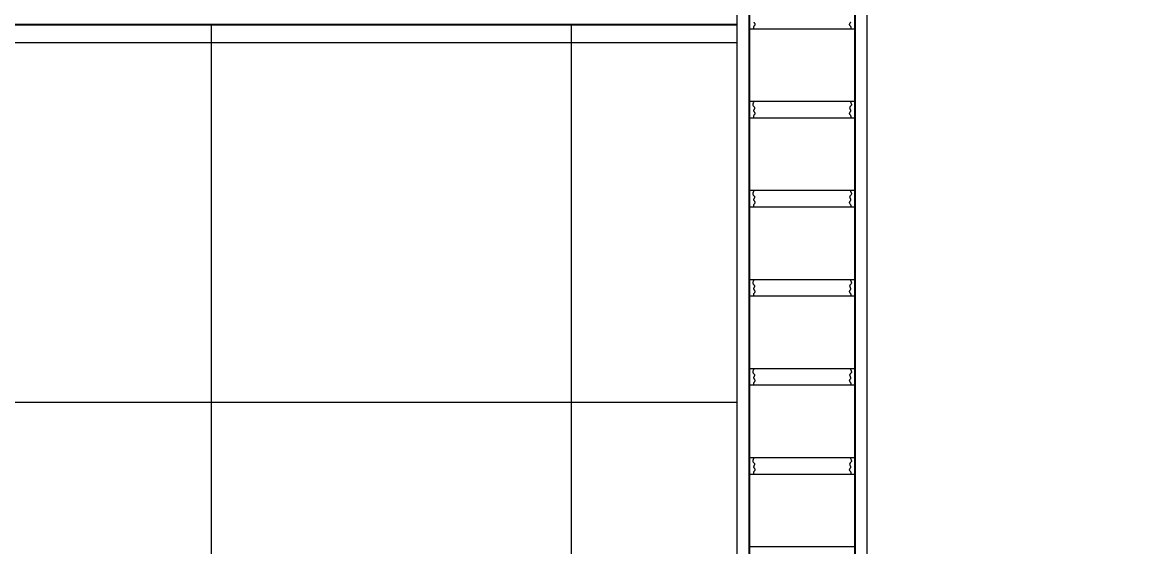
# Model space of a CAD drawing. Header units: millimetres. Extents: x -3570 to 5754, y -12788176 to 1214.
# Drawn here: x 3401.459 to 3402.825, y 1187.797 to 1188.445 of the extents above; entities that cross this region are included whole.
import ezdxf

# ---------------------------------------------------------------- set-up
doc = ezdxf.new("R2010")
doc.units = ezdxf.units.MM
for name, color, linetype, lineweight in [('.', 7, 'Continuous', 0), ('01. MUROS.', 7, 'Continuous', 20), ('07. TARRAJEO.', 70, 'Continuous', 0)]:
    doc.layers.add(name, color=color, linetype=linetype, lineweight=lineweight)

# ---------------------------------------------------------------- blocks, each defined once
blk = doc.blocks.new('*U290')
at = {"layer": '07. TARRAJEO.'}
for p, q in [((-0.01500000001396995, -2.842170943040401e-14), (-0.01500000001396995, 3.351023458219384)), ((0.1449999999860301, 3.351023458219384), (0.1449999999860301, -1.4210854715202e-14))]:
    blk.add_line(p, q, dxfattribs=at)
at = {"layer": 'Defpoints', "color": 7, "true_color": 0xffffff}
blk.add_lwpolyline([(0.1299999999860301, 0), (-1.110223024625157e-16, 0), (-1.110223024625157e-16, 3.336023457623337), (0.1299999999860301, 3.336023457623337)], close=True, dxfattribs=at)
blk = doc.blocks.new('*U283')
at = {"layer": '01. MUROS.', "color": 146}
for points in [[(1303.306279274425, 374.6008735569128, 0.04585705864206845), (1303.306499373678, 374.6003939368096, 0.01678637093223882), (1303.306691115286, 374.6000786405398, 0.009427942757886271), (1303.307120797625, 374.5994585646447, -0.02184020854435767), (1303.30752049075, 374.5988522672778, -0.04290486581214537), (1303.307734465051, 374.5984064105164, -0.04923857529864888), (1303.307810500427, 374.5981133261753, -0.09686215283944621), (1303.307793084549, 374.5976797103979, -0.04765135996308398), (1303.30769589492, 374.5973935747924, -0.04547333352548653), (1303.307453579338, 374.5969656611625, -0.0202295261184974), (1303.307135085186, 374.5965354815692, 0.01892745116359205), (1303.306448025749, 374.5956511628535, 0.03449149107702029), (1303.306168692754, 374.5951884429119, 0.09169308948639797), (1303.305930844612, 374.5943746692257, 0.04663353234725467), (1303.305924614717, 374.593691465531, 0.02186581675098678), (1303.306013815735, 374.5929915953142, 0.005371113856215096), (1303.306074321395, 374.5926388824522)], [(1303.425813542114, 374.6008735568614, -0.04585705594338622), (1303.425593442837, 374.6003939367653, -0.0167863691151061), (1303.425401701216, 374.6000786405009, -0.00942794104147709), (1303.424972018855, 374.5994585646168, 0.0218402100395407), (1303.424572325715, 374.5988522672606, 0.04290486666810775), (1303.424358351407, 374.5984064105062, 0.04923857716100433), (1303.424282316028, 374.598113326169, 0.09686215454541428), (1303.424299731902, 374.5976797103958, 0.04765135921852618), (1303.424396921531, 374.5973935747921, 0.04547333365980203), (1303.424639237112, 374.5969656611636, 0.02022952608484496), (1303.424957731264, 374.5965354815705, -0.01892745096100835), (1303.425644790703, 374.5956511628533, -0.03449149148105912), (1303.425924123699, 374.5951884429107, -0.0916930895943138), (1303.426161971841, 374.5943746692242, -0.04663353271253479), (1303.426168201736, 374.59369146553, -0.02186581740928107), (1303.426079000718, 374.5929915953139, -0.005371113686769975), (1303.426018495057, 374.5926388824523)], [(1303.306876041624, 374.5026388824465, 0.009127135973884993), (1303.306216027853, 374.5016056940586, 0.01422202058095744), (1303.305824625562, 374.5009239381282, 0.04876766924301523), (1303.305321947843, 374.4997572515459, 0.05887686014374508), (1303.305169982873, 374.4989538823916, 0.1782316656874853), (1303.305604311202, 374.4974540514193, 0.01919465992447381), (1303.305818510009, 374.4971727447257, 0.01481143099479854), (1303.306558775221, 374.4963459983385, -0.02862165386076275), (1303.307011506061, 374.4957933130074, -0.04649679910348342), (1303.307260160896, 374.4953689957205, -0.07671507608893051), (1303.307385093456, 374.4949303384333, -0.08049592394351134), (1303.307358301046, 374.4944734057368, -0.04792999985747694), (1303.307208919753, 374.4940003435947, -0.01664839156137497), (1303.307063231529, 374.4936778783537, -0.007880816571862598), (1303.306720625217, 374.4930209806313, 0.02264488480486411), (1303.306397729909, 374.492355607939, 0.04005799385893818), (1303.306232031398, 374.4918564173202, 0.06663699168293136), (1303.306181390985, 374.4913612968754, 0.07416789254241878), (1303.306279274425, 374.4908735569128, 0.04585705864116445), (1303.306499373678, 374.4903939368097, 0.01678637093741919), (1303.306691115286, 374.4900786405399, 0.009427942759275151), (1303.307120797625, 374.4894585646448, -0.02184020854296856), (1303.30752049075, 374.4888522672778, -0.04290486582133912), (1303.307734465051, 374.4884064105165, -0.04923857529927909), (1303.307810500427, 374.4881133261754, -0.09686215281982809), (1303.307793084549, 374.487679710398, -0.04765135998788565), (1303.30769589492, 374.4873935747924, -0.04547333355128143), (1303.307453579338, 374.4869656611625, -0.02022952611266289), (1303.307135085186, 374.4865354815692, 0.01892745115716665), (1303.306448025749, 374.4856511628535, 0.03449149107644258), (1303.306168692754, 374.4851884429119, 0.09169308948844611), (1303.305930844612, 374.4843746692258, 0.04663353234725467), (1303.305924614717, 374.4836914655311, 0.02186581674727407), (1303.306013815735, 374.4829915953142, 0.005371113856215096), (1303.306074321395, 374.4826388824522)], [(1303.425216774829, 374.5026388824465, -0.009127135843668982), (1303.425876788606, 374.5016056940685, -0.01422202045248305), (1303.426268190902, 374.5009239381439, -0.04876766801764068), (1303.426770868633, 374.4997572515686, -0.05887685857086854), (1303.426922833615, 374.4989538824155, -0.1782316622367456), (1303.426488505328, 374.4974540514324, -0.01919465937597271), (1303.42627430653, 374.4971727447345, -0.01481143079321494), (1303.42553404135, 374.4963459983313, 0.02862165524991102), (1303.42508131053, 374.495793312988, 0.04649680027077647), (1303.424832655712, 374.4953689956919, 0.07671507554706536), (1303.424707723167, 374.4949303383956, 0.08049591756978314), (1303.42473451559, 374.494473405691, 0.04792999506969536), (1303.424883896889, 374.4940003435423, 0.0166483886503565), (1303.425029585113, 374.4936778782976, 0.007880813367461017), (1303.425372191418, 374.4930209805706, -0.02264488832158019), (1303.425695086707, 374.492355607877, -0.04005799741129886), (1303.425860785197, 374.4918564172595, -0.06663699574009248), (1303.425911425582, 374.4913612968184, -0.07416789054333994), (1303.425813542114, 374.4908735568614, -0.04585705596830955), (1303.425593442837, 374.4903939367653, -0.01678636912395339), (1303.425401701216, 374.4900786405009, -0.009427941041569068), (1303.424972018855, 374.4894585646168, 0.02184021004536342), (1303.424572325715, 374.4888522672605, 0.04290486668692671), (1303.424358351407, 374.4884064105062, 0.04923857715785614), (1303.424282316028, 374.488113326169, 0.09686215456654441), (1303.424299731902, 374.4876797103958, 0.047651359233041), (1303.424396921531, 374.4873935747921, 0.04547333365980203), (1303.424639237112, 374.4869656611636, 0.02022952607982796), (1303.424957731264, 374.4865354815705, -0.0189274509627147), (1303.425644790703, 374.4856511628533, -0.03449149148077347), (1303.425924123699, 374.4851884429107, -0.0916930895932887), (1303.426161971841, 374.4843746692242, -0.04663353271260843), (1303.426168201736, 374.48369146553, -0.02186581740622238), (1303.426079000718, 374.4829915953139, -0.005371113688456879), (1303.426018495057, 374.4826388824522)], [(1303.306876041624, 374.3926388824465, 0.009127135993428034), (1303.306216027853, 374.3916056940586, 0.01422202060901766), (1303.305824625562, 374.3909239381282, 0.04876766924162047), (1303.305321947843, 374.389757251546, 0.05887686012839999), (1303.305169982873, 374.3889538823917, 0.1782316656817059), (1303.305604311202, 374.3874540514192, 0.01919465972336771), (1303.305818510009, 374.3871727447257, 0.01481143099646556), (1303.306558775221, 374.3863459983385, -0.02862165386867717), (1303.307011506061, 374.3857933130075, -0.04649679910698951), (1303.307260160896, 374.3853689957206, -0.07671507608893051), (1303.307385093456, 374.3849303384333, -0.08049592398218582), (1303.307358301046, 374.3844734057369, -0.04792999978858915), (1303.307208919753, 374.3840003435947, -0.01664839142306648), (1303.307063231529, 374.3836778783536, -0.007880816538487323), (1303.306720625217, 374.3830209806314, 0.02264488476709311), (1303.306397729909, 374.382355607939, 0.04005799387591857), (1303.306232031398, 374.3818564173202, 0.06663699164282422), (1303.306181390985, 374.3813612968754, 0.07416789256287076), (1303.306279274425, 374.3808735569128, 0.04585705864176767), (1303.306499373678, 374.3803939368096, 0.01678637093767773), (1303.306691115286, 374.3800786405399, 0.009427942757923063), (1303.307120797625, 374.3794585646448, -0.02184020854314533), (1303.30752049075, 374.3788522672778, -0.04290486581085277), (1303.307734465051, 374.3784064105164, -0.04923857529802009), (1303.307810500427, 374.3781133261754, -0.09686215284020172), (1303.307793084549, 374.377679710398, -0.04765136000035266), (1303.30769589492, 374.3773935747924, -0.04547333354999093), (1303.307453579338, 374.3769656611625, -0.02022952610807448), (1303.307135085186, 374.3765354815692, 0.0189274511613739), (1303.306448025749, 374.3756511628535, 0.03449149107586808), (1303.306168692754, 374.3751884429119, 0.09169308948844611), (1303.305930844612, 374.3743746692257, 0.04663353233859669), (1303.305924614717, 374.3736914655311, 0.02186581674416622), (1303.306013815735, 374.3729915953142, 0.005371113856680448), (1303.306074321395, 374.3726388824522)], [(1303.425216774829, 374.3926388824466, -0.009127135845661213), (1303.425876788606, 374.3916056940686, -0.01422202045272578), (1303.426268190902, 374.3909239381439, -0.04876766802356706), (1303.426770868633, 374.3897572515686, -0.05887685857115816), (1303.426922833615, 374.3889538824155, -0.1782316622246634), (1303.426488505328, 374.3874540514324, -0.01919465927612269), (1303.42627430653, 374.3871727447346, -0.01481143086985517), (1303.42553404135, 374.3863459983313, 0.02862165526071114), (1303.42508131053, 374.3857933129881, 0.04649680017462198), (1303.424832655712, 374.3853689956919, 0.07671507559594286), (1303.424707723167, 374.3849303383956, 0.08049591756978314), (1303.42473451559, 374.384473405691, 0.04792999507448425), (1303.424883896889, 374.3840003435423, 0.01664838865374409), (1303.425029585113, 374.3836778782976, 0.007880813368210284), (1303.425372191418, 374.3830209805706, -0.02264488825334362), (1303.425695086707, 374.3823556078769, -0.04005799741129886), (1303.425860785197, 374.3818564172595, -0.0666369957331146), (1303.425911425582, 374.3813612968183, -0.07416789055343954), (1303.425813542114, 374.3808735568614, -0.04585705598108354), (1303.425593442837, 374.3803939367653, -0.01678636911858957), (1303.425401701216, 374.3800786405009, -0.009427941043394682), (1303.424972018855, 374.3794585646168, 0.02184021004880448), (1303.424572325715, 374.3788522672605, 0.04290486668821755), (1303.424358351407, 374.3784064105062, 0.04923857716163454), (1303.424282316028, 374.3781133261689, 0.09686215454617078), (1303.424299731902, 374.3776797103958, 0.04765135921146826), (1303.424396921531, 374.3773935747921, 0.04547333365740993), (1303.424639237112, 374.3769656611636, 0.02022952607826582), (1303.424957731264, 374.3765354815704, -0.01892745095968819), (1303.425644790703, 374.3756511628533, -0.0344914914890604), (1303.425924123699, 374.3751884429107, -0.0916930895943138), (1303.426161971841, 374.3743746692242, -0.04663353271253479), (1303.426168201736, 374.37369146553, -0.0218658174025146), (1303.426079000718, 374.3729915953139, -0.005371113688476268), (1303.426018495057, 374.3726388824522)], [(1303.306876041624, 374.2826388824465, 0.009127135993711137), (1303.306216027853, 374.2816056940586, 0.01422202060886761), (1303.305824625562, 374.2809239381282, 0.04876766924223905), (1303.305321947843, 374.279757251546, 0.0588768601286896), (1303.305169982873, 374.2789538823916, 0.1782316656817059), (1303.305604311202, 374.2774540514192, 0.01919465972321358), (1303.305818510009, 374.2771727447257, 0.01481143099658437), (1303.306558775221, 374.2763459983385, -0.02862165386920648), (1303.307011506061, 374.2757933130075, -0.04649679910582023), (1303.307260160896, 374.2753689957206, -0.07671507608646592), (1303.307385093456, 374.2749303384333, -0.08049592396962404), (1303.307358301046, 374.2744734057368, -0.04792999979649308), (1303.307208919753, 374.2740003435947, -0.01664839142340474), (1303.307063231529, 374.2736778783536, -0.007880816540950535), (1303.306720625217, 374.2730209806314, 0.02264488477218698), (1303.306397729909, 374.272355607939, 0.04005799385541579), (1303.306232031398, 374.2718564173202, 0.06663699164282422), (1303.306181390985, 374.2713612968754, 0.07416789255264478), (1303.306279274425, 374.2708735569128, 0.04585705863773913), (1303.306499373678, 374.2703939368096, 0.01678637093665294), (1303.306691115286, 374.2700786405399, 0.009427942758313806), (1303.307120797625, 374.2694585646448, -0.02184020854226626), (1303.30752049075, 374.2688522672778, -0.04290486581214537), (1303.307734465051, 374.2684064105164, -0.04923857529802009), (1303.307810500427, 374.2681133261754, -0.09686215281982809), (1303.307793084549, 374.2676797103979, -0.04765136004231562), (1303.30769589492, 374.2673935747924, -0.04547333352627495), (1303.307453579338, 374.2669656611625, -0.02022952610204227), (1303.307135085186, 374.2665354815692, 0.01892745115175421), (1303.306448025749, 374.2656511628535, 0.03449149109852528), (1303.306168692754, 374.2651884429119, 0.09169308945793776), (1303.305930844612, 374.2643746692257, 0.04663353235302707), (1303.305924614717, 374.2636914655311, 0.02186581674726424), (1303.306013815735, 374.2629915953142, 0.005371113856215096), (1303.306074321395, 374.2626388824522)], [(1303.425216774829, 374.2826388824466, -0.009127135844902807), (1303.425876788606, 374.2816056940686, -0.01422202045483096), (1303.426268190902, 374.2809239381439, -0.04876766802506094), (1303.426770868633, 374.2797572515686, -0.05887685856319547), (1303.426922833615, 374.2789538824155, -0.1782316622243251), (1303.426488505328, 374.2774540514324, -0.0191946593739268), (1303.42627430653, 374.2771727447346, -0.01481143079731676), (1303.42553404135, 374.2763459983313, 0.02862165524766197), (1303.42508131053, 374.2757933129881, 0.04649680023465406), (1303.424832655712, 374.2753689956919, 0.07671507554583401), (1303.424707723167, 374.2749303383957, 0.08049591758267463), (1303.42473451559, 374.274473405691, 0.04792999508296227), (1303.424883896889, 374.2740003435424, 0.01664838866227925), (1303.425029585113, 374.2736778782976, 0.007880813369381012), (1303.425372191418, 374.2730209805707, -0.02264488832082493), (1303.425695086707, 374.272355607877, -0.0400579974115693), (1303.425860785197, 374.2718564172595, -0.0666369957410414), (1303.425911425582, 374.2713612968184, -0.07416789055331313), (1303.425813542114, 374.2708735568614, -0.04585705598198753), (1303.425593442837, 374.2703939367653, -0.01678636910830522), (1303.425401701216, 374.2700786405009, -0.00942794103777954), (1303.424972018855, 374.2694585646169, 0.02184021003153821), (1303.424572325715, 374.2688522672606, 0.0429048666663837), (1303.424358351407, 374.2684064105062, 0.04923857716100433), (1303.424282316028, 374.268113326169, 0.09686215458616154), (1303.424299731902, 374.2676797103958, 0.04765135924676651), (1303.424396921531, 374.2673935747921, 0.04547333366290102), (1303.424639237112, 374.2669656611636, 0.02022952608504266), (1303.424957731264, 374.2665354815705, -0.01892745096152848), (1303.425644790703, 374.2656511628533, -0.03449149147990691), (1303.425924123699, 374.2651884429108, -0.0916930895932887), (1303.426161971841, 374.2643746692242, -0.04663353270676239), (1303.426168201736, 374.26369146553, -0.02186581740925648), (1303.426079000718, 374.262991595314, -0.005371113688476268), (1303.426018495057, 374.2626388824523)], [(1303.306876041624, 374.1726388824465, 0.009127135995363647), (1303.306216027853, 374.1716056940586, 0.01422202061795482), (1303.305824625562, 374.1709239381282, 0.04876766925182231), (1303.305321947843, 374.1697572515459, 0.05887686010994238), (1303.305169982873, 374.1689538823916, 0.1782316656629822), (1303.305604311202, 374.1674540514192, 0.01919465972171717), (1303.305818510009, 374.1671727447257, 0.01481143099891665), (1303.306558775221, 374.1663459983385, -0.0286216538667347), (1303.307011506061, 374.1657933130074, -0.04649679911024338), (1303.307260160896, 374.1653689957205, -0.07671507607697081), (1303.307385093456, 374.1649303384333, -0.08049592394351134), (1303.307358301046, 374.1644734057368, -0.04792999978925005), (1303.307208919753, 374.1640003435947, -0.01664839141919918), (1303.307063231529, 374.1636778783536, -0.007880816539187494), (1303.306720625217, 374.1630209806314, 0.02264488476848203), (1303.306397729909, 374.162355607939, 0.0400579938742926), (1303.306232031398, 374.1618564173202, 0.06663699165915184), (1303.306181390985, 374.1613612968754, 0.07416789255264478), (1303.306279274425, 374.1608735569128, 0.04585705864206845), (1303.306499373678, 374.1603939368096, 0.01678637093690679), (1303.306691115286, 374.1600786405398, 0.009427942757950657), (1303.307120797625, 374.1594585646448, -0.02184020854244303), (1303.30752049075, 374.1588522672778, -0.04290486581171567), (1303.307734465051, 374.1584064105164, -0.04923857529864888), (1303.307810500427, 374.1581133261753, -0.09686215284095823), (1303.307793084549, 374.1576797103979, -0.04765136004231562), (1303.30769589492, 374.1573935747924, -0.0454733335581322), (1303.307453579338, 374.1569656611625, -0.02022952611097269), (1303.307135085186, 374.1565354815692, 0.0189274511538675), (1303.306448025749, 374.1556511628535, 0.03449149107529358), (1303.306168692754, 374.1551884429119, 0.091693089461011), (1303.305930844612, 374.1543746692257, 0.0466335323473283), (1303.305924614717, 374.153691465531, 0.02186581674728883), (1303.306013815735, 374.1529915953142, 0.005371113856661058), (1303.306074321395, 374.1526388824522)], [(1303.425216774829, 374.1726388824466, -0.00912713584480093), (1303.425876788606, 374.1716056940685, -0.01422202045458381), (1303.426268190902, 374.1709239381439, -0.04876766802315467), (1303.426770868633, 374.1697572515686, -0.05887685856348614), (1303.426922833615, 374.1689538824155, -0.1782316622180219), (1303.426488505328, 374.1674540514324, -0.01919465935921295), (1303.42627430653, 374.1671727447346, -0.01481143079722922), (1303.42553404135, 374.1663459983313, 0.0286216552626536), (1303.42508131053, 374.1657933129881, 0.04649680025618434), (1303.424832655712, 374.1653689956919, 0.07671507558417487), (1303.424707723167, 374.1649303383957, 0.08049591756978314), (1303.42473451559, 374.164473405691, 0.04792999508274197), (1303.424883896889, 374.1640003435423, 0.01664838866200471), (1303.425029585113, 374.1636778782976, 0.007880813369455938), (1303.425372191418, 374.1630209805706, -0.02264488832324084), (1303.425695086707, 374.162355607877, -0.04005799741183975), (1303.425860785197, 374.1618564172595, -0.06663699575736902), (1303.425911425582, 374.1613612968184, -0.07416789054321354), (1303.425813542114, 374.1608735568614, -0.04585705596244642), (1303.425593442837, 374.1603939367653, -0.01678636911995752), (1303.425401701216, 374.1600786405009, -0.009427941034509486), (1303.424972018855, 374.1594585646168, 0.02184021003936393), (1303.424572325715, 374.1588522672606, 0.04290486666767806), (1303.424358351407, 374.1584064105062, 0.049238577123597), (1303.424282316028, 374.158113326169, 0.09686215458540604), (1303.424299731902, 374.1576797103958, 0.04765135921813296), (1303.424396921531, 374.1573935747921, 0.04547333366529136), (1303.424639237112, 374.1569656611636, 0.02022952608347728), (1303.424957731264, 374.1565354815705, -0.01892745095987992), (1303.425644790703, 374.1556511628533, -0.03449149148819704), (1303.425924123699, 374.1551884429107, -0.09169308960345883), (1303.426161971841, 374.1543746692242, -0.04663353269810441), (1303.426168201736, 374.15369146553, -0.02186581741670648), (1303.426079000718, 374.1529915953139, -0.005371113686769975), (1303.426018495057, 374.1526388824523)], [(1303.306876041624, 374.0626388824465, 0.009127135974122723), (1303.306216027853, 374.0616056940586, 0.01422202057874235), (1303.305824625562, 374.0609239381282, 0.04876766922702726), (1303.305321947843, 374.0597572515459, 0.05887686012810932), (1303.305169982873, 374.0589538823916, 0.178231665706209), (1303.305604311202, 374.0574540514193, 0.01919465992635985), (1303.305818510009, 374.0571727447257, 0.01481143099681572), (1303.306558775221, 374.0563459983385, -0.02862165386118895), (1303.307011506061, 374.0557933130074, -0.04649679911199642), (1303.307260160896, 374.0553689957205, -0.07671507607450717), (1303.307385093456, 374.0549303384333, -0.08049592396962404), (1303.307358301046, 374.0544734057368, -0.04792999985791579), (1303.307208919753, 374.0540003435947, -0.01664839155372642), (1303.307063231529, 374.0536778783537, -0.007880816574241518), (1303.306720625217, 374.0530209806313, 0.02264488481981864), (1303.306397729909, 374.052355607939, 0.04005799387402215), (1303.306232031398, 374.0518564173202, 0.06663699169878495), (1303.306181390985, 374.0513612968754, 0.07416789254241878), (1303.306279274425, 374.0508735569128, 0.04585705864952395), (1303.306499373678, 374.0503939368097, 0.01678637093112941), (1303.306691115286, 374.0500786405399, 0.009427942757389587), (1303.307120797625, 374.0494585646448, -0.0218402085435801), (1303.30752049075, 374.0488522672778, -0.04290486580079787), (1303.307734465051, 374.0484064105165, -0.049238575319834), (1303.307810500427, 374.0481133261754, -0.09686215280096745), (1303.307793084549, 374.047679710398, -0.04765135998749242), (1303.30769589492, 374.0473935747924, -0.04547333356010589), (1303.307453579338, 374.0469656611625, -0.02022952610331597), (1303.307135085186, 374.0465354815692, 0.01892745115593741), (1303.306448025749, 374.0456511628535, 0.03449149108148554), (1303.306168692754, 374.0451884429119, 0.09169308946305915), (1303.305930844612, 374.0443746692258, 0.04663353235302707), (1303.305924614717, 374.0436914655311, 0.02186581675288002), (1303.306013815735, 374.0429915953142, 0.005371113855400728), (1303.306074321395, 374.0426388824523)], [(1303.425216774829, 374.0626388824465, -0.009127135844710374), (1303.425876788606, 374.0616056940685, -0.01422202045434108), (1303.426268190902, 374.0609239381439, -0.04876766802485474), (1303.426770868633, 374.0597572515686, -0.05887685856319547), (1303.426922833615, 374.0589538824155, -0.1782316622239868), (1303.426488505328, 374.0574540514324, -0.01919465936477711), (1303.42627430653, 374.0571727447345, -0.01481143080263029), (1303.42553404135, 374.0563459983313, 0.02862165524960444), (1303.42508131053, 374.055793312988, 0.0464968002661011), (1303.424832655712, 374.0553689956919, 0.07671507561512578), (1303.424707723167, 374.0549303383956, 0.08049591756978314), (1303.42473451559, 374.054473405691, 0.04792999507426395), (1303.424883896889, 374.0540003435423, 0.01664838866736308), (1303.425029585113, 374.0536778782976, 0.007880813370064717), (1303.425372191418, 374.0530209805706, -0.02264488832354107), (1303.425695086707, 374.052355607877, -0.0400579974121102), (1303.425860785197, 374.0518564172595, -0.066636995756895), (1303.425911425582, 374.0513612968184, -0.07416789054321354), (1303.425813542114, 374.0508735568614, -0.04585705596800877), (1303.425593442837, 374.0503939367653, -0.01678636912404271), (1303.425401701216, 374.0500786405009, -0.009427941039779912), (1303.424972018855, 374.0494585646168, 0.0218402100396886), (1303.424572325715, 374.0488522672605, 0.04290486666897066), (1303.424358351407, 374.0484064105062, 0.04923857716100433), (1303.424282316028, 374.048113326169, 0.09686215458616154), (1303.424299731902, 374.0476797103958, 0.04765135923264634), (1303.424396921531, 374.0473935747921, 0.04547333366529136), (1303.424639237112, 374.0469656611636, 0.02022952608425835), (1303.424957731264, 374.0465354815705, -0.01892745096218218), (1303.425644790703, 374.0456511628533, -0.03449149147904676), (1303.425924123699, 374.0451884429107, -0.0916930895943138), (1303.426161971841, 374.0443746692242, -0.04663353269810441), (1303.426168201736, 374.04369146553, -0.0218658174025146), (1303.426079000718, 374.0429915953139, -0.005371113690240732), (1303.426018495057, 374.0426388824523)]]:
    blk.add_lwpolyline(points, format="xyb", dxfattribs=at)
at = {"layer": '01. MUROS.', "color": 146, "true_color": 0x03507d}
for points in [[(1303.431046529329, 374.5026388824523), (1303.301046529328, 374.5026388824522), (1303.301046529328, 374.5926391422242), (1303.431046529329, 374.5926391422242)], [(1303.431046529329, 374.3926388824523), (1303.301046529328, 374.3926388824522), (1303.301046529328, 374.4826391422242), (1303.431046529329, 374.4826391422242)], [(1303.431046529329, 374.2826388824523), (1303.301046529328, 374.2826388824522), (1303.301046529328, 374.3726391422242), (1303.431046529329, 374.3726391422242)], [(1303.431046529329, 374.1726388824522), (1303.301046529328, 374.1726388824522), (1303.301046529328, 374.2626391422241), (1303.431046529329, 374.2626391422242)], [(1303.431046529329, 374.0626388824522), (1303.301046529328, 374.0626388824522), (1303.301046529328, 374.1526391422242), (1303.431046529329, 374.1526391422242)], [(1303.431046529329, 373.9526388824523), (1303.301046529328, 373.9526388824522), (1303.301046529328, 374.0426391422242), (1303.431046529329, 374.0426391422242)]]:
    blk.add_lwpolyline(points, close=True, dxfattribs=at)

msp = doc.modelspace()

# ---------------------------------------------------------------- hatches: boundary and pattern name
at = {"layer": '.', "true_color": 0xc7c8ca, "transparency": 33554687}
h = msp.add_hatch(dxfattribs=at)
h.set_pattern_fill('ANSI37', color=9, scale=0.14, angle=45)
h.set_pattern_definition([(90, (3015.422117566068, 766.5889195312384), (-0.4445, 0), []), (180, (3015.422117566068, 766.5889195312384), (-2.775557561562891e-17, -0.4444999999999999), [])])
h.paths.add_polyline_path([(3402.341796981214, 1188.441335634452), (3401.549784898572, 1188.441335634452), (3401.549772417483, 1186.931336916767), (3402.341796981214, 1186.931337276711)])
h.paths.add_polyline_path([(3401.549784898572, 1188.441335634452), (3399.886832833955, 1188.441335634781), (3399.886832833955, 1186.931336916766), (3401.549772417483, 1186.931336916767)])

# ---------------------------------------------------------------- linework, layer by layer
at = {"color": 144, "elevation": -99722248.43308614}
msp.add_lwpolyline([(3402.341796981214, 1188.441335634452), (3399.886832833955, 1188.441335634452)], dxfattribs=at)

# ---------------------------------------------------------------- block references
at = {"color": 0}
msp.add_blockref('*U290', (3402.356796981227, 1186.781336916766, -99722248.43308614), dxfattribs=at)
at = {"layer": '01. MUROS.'}
msp.add_blockref('*U283', (2099.055750459011, 813.8440280333837, -99722248.43308614), dxfattribs=at)

doc.saveas('drawing.dxf')
